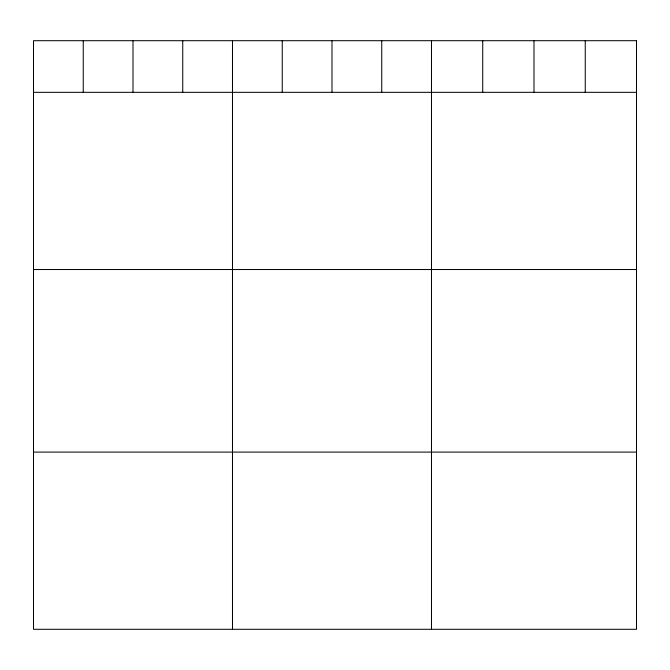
<?xml version="1.0" encoding="UTF-8"?>
<svg xmlns="http://www.w3.org/2000/svg" width="670" height="670" viewBox="0 0 670 670"><rect width="100%" height="100%" fill="white"/><g stroke="black" fill="none" stroke-linecap="round" stroke-linejoin="round"><path stroke-width="1" d="M33.5 92.326L636.5 92.326M33.5 269.524L636.5 269.524M33.5 452.099L636.5 452.099M585.245 40.703L585.245 92.326M533.99 40.703L533.99 92.326M482.735 40.703L482.735 92.326M431.48 40.703L431.48 629.298M381.733 40.703L381.733 92.326M331.985 40.703L331.985 92.326M282.238 40.703L282.238 92.326M232.49 40.703L232.49 629.298M182.743 40.703L182.743 92.326M132.995 40.703L132.995 92.326M83.248 40.703L83.248 92.326M636.5 40.703L33.5 40.703L33.5 629.298L636.5 629.298L636.5 40.703"/></g></svg>
